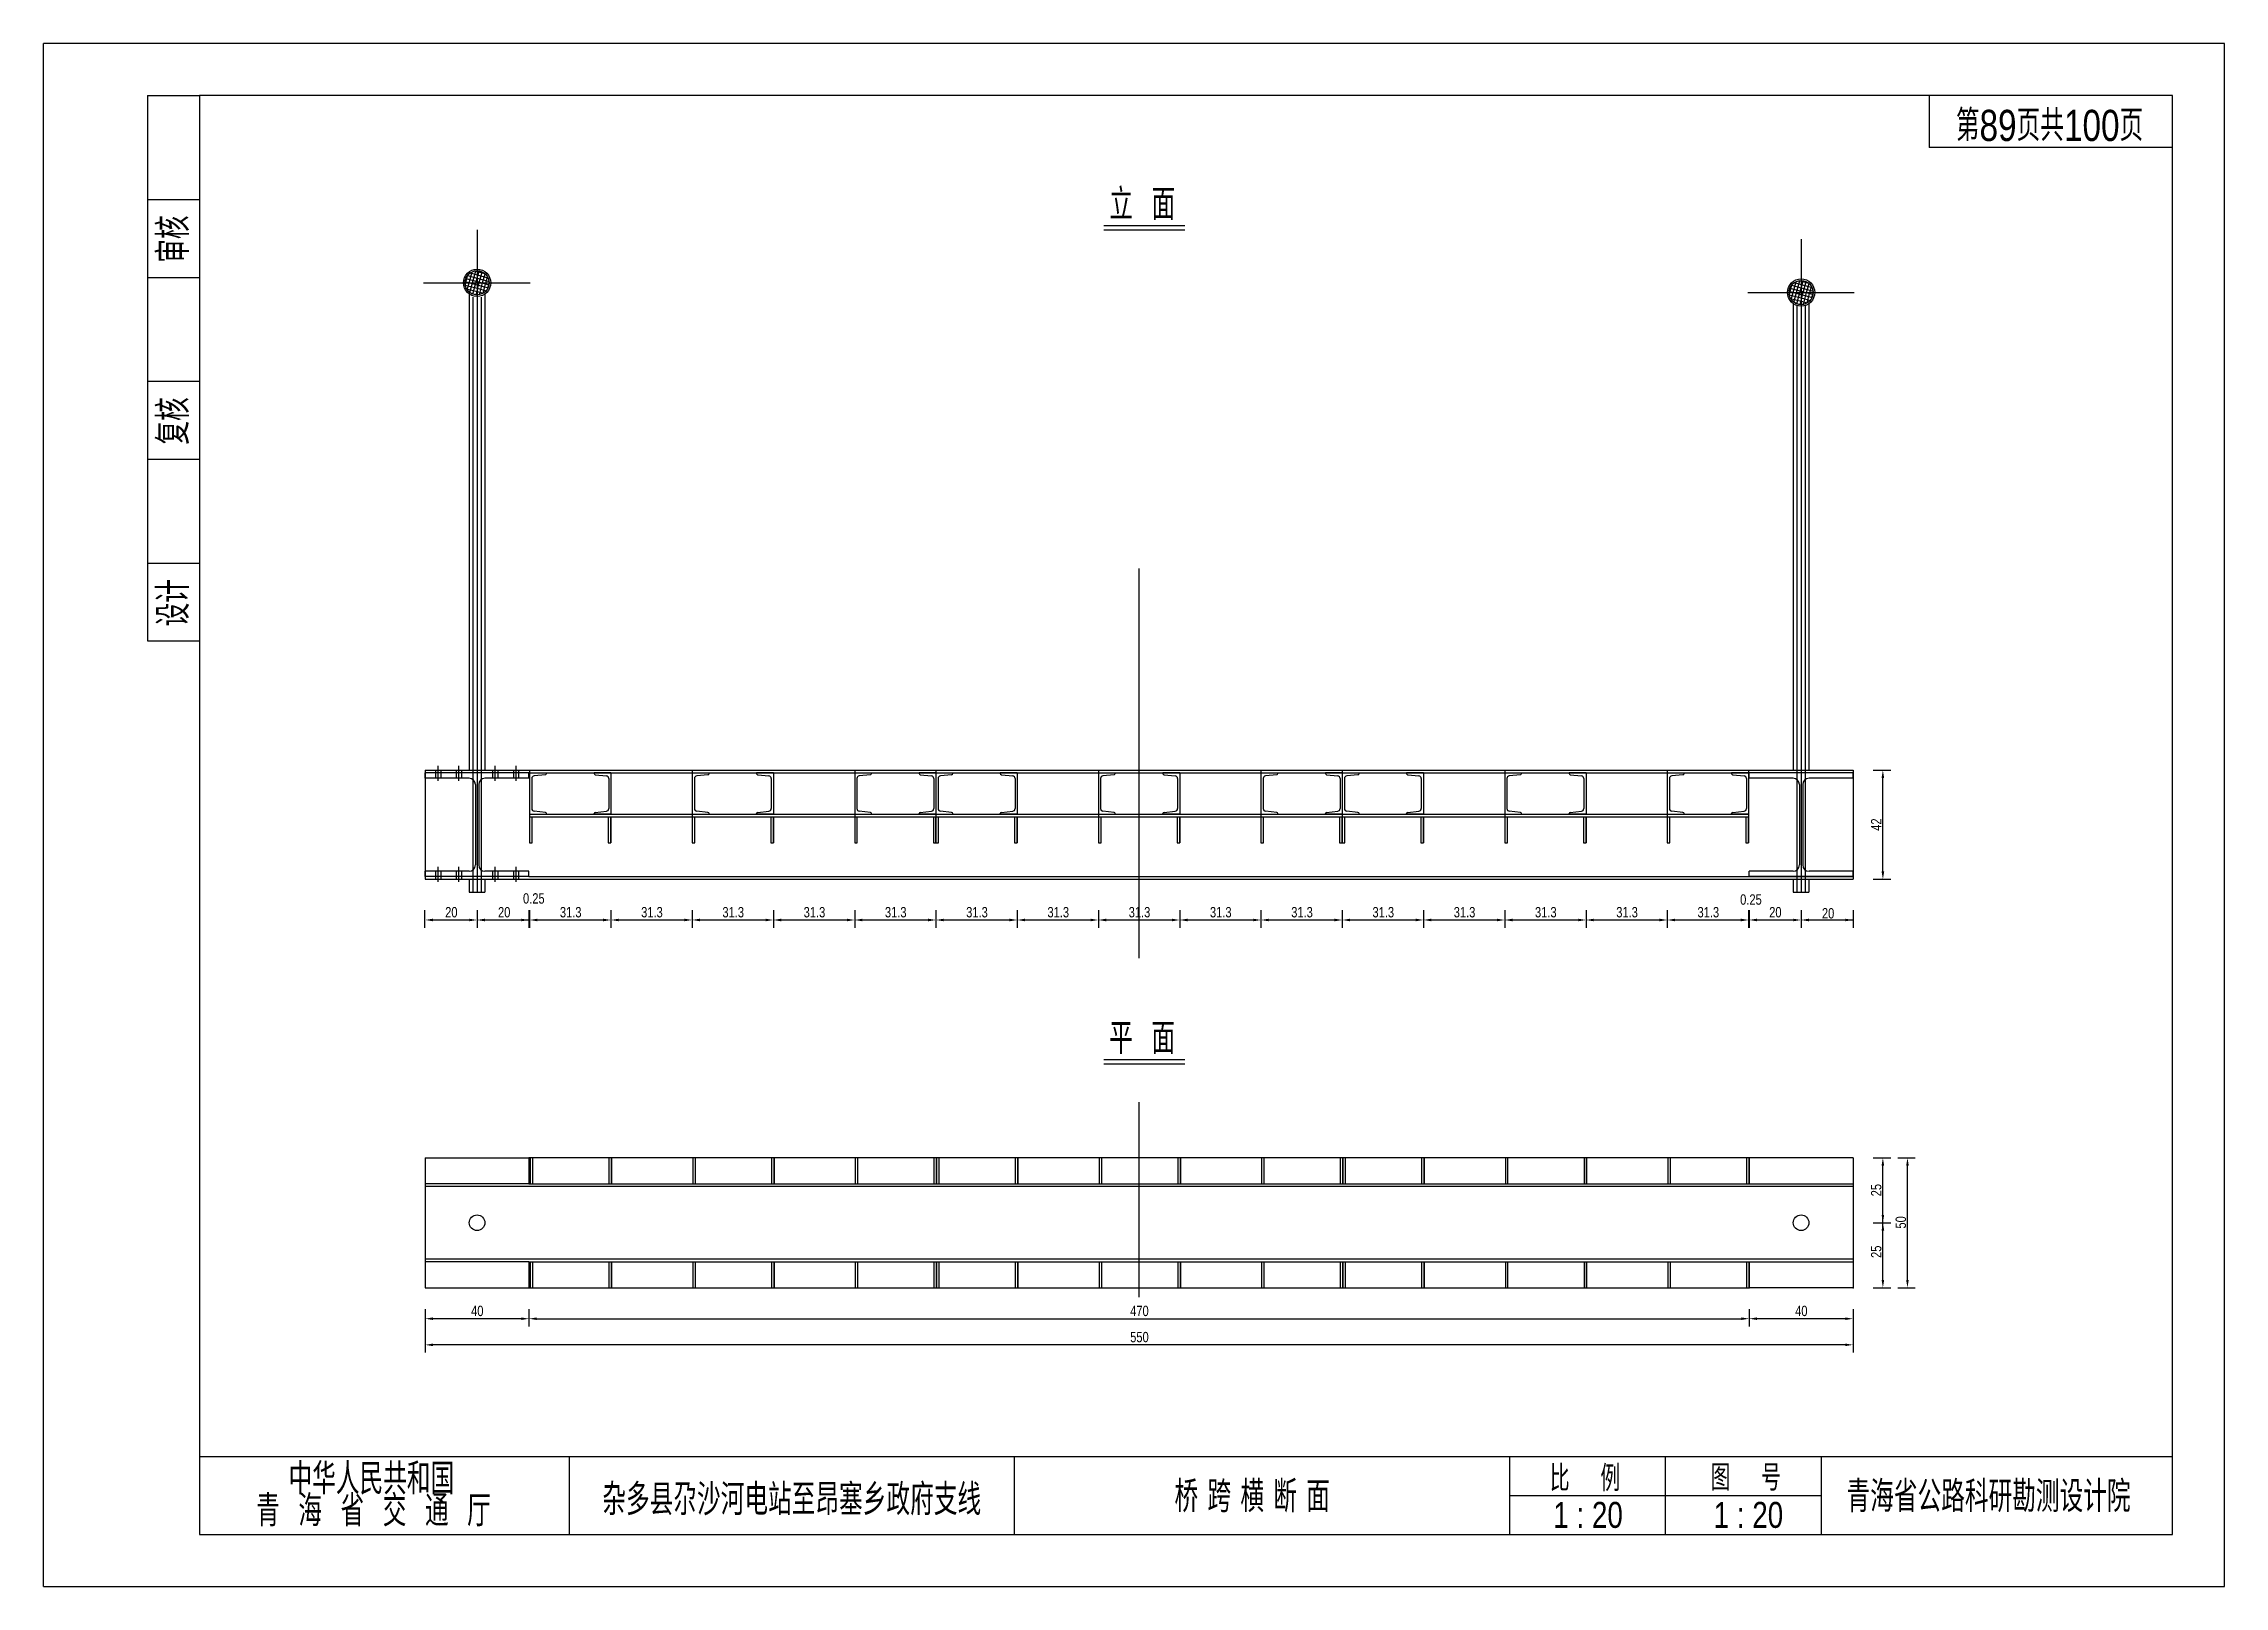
# Model space of a CAD drawing. Extents: x -18 to 822, y -224 to 370.
import ezdxf
from ezdxf.enums import TextEntityAlignment as Align

# ---------------------------------------------------------------- set-up
doc = ezdxf.new("R2010")
doc.units = 0
doc.header["$MEASUREMENT"] = 0
doc.layers.get('0').update_dxf_attribs({"linetype": 'CONTINUOUS'})
doc.layers.get('DEFPOINTS').update_dxf_attribs({"linetype": 'CONTINUOUS'})
doc.styles.add('STYLE1', font='stxt.shx', dxfattribs={"width": 0.8, "bigfont": 'dk.shx'})

msp = doc.modelspace()

# ---------------------------------------------------------------- linework, layer by layer
at = {"color": 2, "linetype": 'Continuous'}
for p, q in [((821.78, 370.03), (-18.22, 370.03)), ((-18.22, -223.97), (-18.22, 370.03)), ((821.78, -223.97), (821.78, 370.03)), ((41.78, 350.03), (41.78, 350.03)), ((801.78, 350.03), (801.78, 350.03)), ((41.78, -203.97), (41.78, -203.97)), ((801.78, -203.97), (801.78, -203.97)), ((-18.22, -223.97), (821.78, -223.97))]:
    msp.add_line(p, q, dxfattribs=at)
at = {"linetype": 'Continuous'}
for p, q in [((21.78, 350.03), (21.78, 140.03)), ((21.78, 350.03), (41.78, 350.03)), ((41.78, 350.03), (41.78, 350.03)), ((21.78, 310.03), (41.78, 310.03)), ((41.78, 310.03), (41.78, 310.03)), ((21.78, 280.03), (41.78, 280.03)), ((41.78, 280.03), (41.78, 280.03)), ((21.78, 240.03), (41.78, 240.03)), ((41.78, 240.03), (41.78, 240.03)), ((21.78, 210.03), (41.78, 210.03)), ((41.78, 210.03), (41.78, 210.03)), ((21.78, 170.03), (41.78, 170.03)), ((41.78, 170.03), (41.78, 170.03)), ((21.78, 140.03), (21.78, 140.03)), ((21.78, 140.03), (41.78, 140.03)), ((41.78, 140.03), (41.78, 140.03)), ((41.78, -173.97), (801.78, -173.97)), ((184.33, -203.97), (184.33, -173.97)), ((184.33, -173.97), (184.33, -173.97)), ((355.7, -203.97), (355.7, -173.97)), ((355.7, -173.97), (355.7, -173.97)), ((546.55, -203.97), (546.55, -173.97)), ((546.55, -173.97), (546.55, -173.97)), ((606.55, -203.97), (606.55, -173.97)), ((606.55, -173.97), (606.55, -173.97)), ((666.55, -203.97), (666.55, -173.97)), ((666.55, -173.97), (666.55, -173.97)), ((801.78, -173.97), (801.78, -173.97)), ((546.55, -188.97), (666.55, -188.97))]:
    msp.add_line(p, q, dxfattribs=at)
at = {"color": 6, "linetype": 'Continuous'}
for p, q in [((801.78, 350.03), (41.78, 350.03)), ((41.78, 350.03), (41.78, -203.97)), ((801.78, -203.97), (801.78, 350.03)), ((41.78, -203.97), (801.78, -203.97))]:
    msp.add_line(p, q, dxfattribs=at)
for p, q in [((708.13, 350.03), (708.13, 330.03)), ((801.78, 330.03), (708.13, 330.03)), ((390.14, 299.97), (421.41, 299.97)), ((145.74, 48.29), (145.74, 43.29)), ((151.74, 48.29), (151.74, 43.29)), ((655.74, 48.29), (655.74, 43.29)), ((661.74, 48.29), (661.74, 43.29)), ((390.14, -21.15), (421.41, -21.15))]:
    msp.add_line(p, q)
at = {"color": 3}
for p, q in [((148.74, 298.37), (148.74, 43.29)), ((658.74, 294.74), (658.74, 43.29)), ((128.17, 277.93), (169.24, 277.93)), ((638.17, 274.2), (679.24, 274.2)), ((403.74, 17.93), (403.74, 167.97)), ((133.74, 86.13), (133.74, 91.99)), ((141.74, 86.13), (141.74, 91.99)), ((155.74, 86.13), (155.74, 91.99)), ((163.74, 86.13), (163.74, 91.99)), ((133.74, 47.23), (133.74, 53.09)), ((141.74, 47.23), (141.74, 53.09)), ((155.74, 47.23), (155.74, 53.09)), ((163.74, 47.23), (163.74, 53.09)), ((403.74, -112.57), (403.74, -37.55))]:
    msp.add_line(p, q, dxfattribs=at)
at = {"color": 2}
for p, q in [((390.14, 298.34), (421.41, 298.34)), ((147.14, 272.47), (147.14, 90.29)), ((150.34, 272.47), (150.34, 90.29)), ((657.14, 269.05), (657.14, 90.29)), ((660.34, 269.05), (660.34, 90.29)), ((168.74, 89.29), (128.74, 89.29)), ((128.74, 87.19), (128.74, 89.29)), ((145.69, 87.19), (128.74, 87.19)), ((132.74, 90.29), (132.74, 87.19)), ((134.74, 90.29), (134.74, 87.19)), ((140.74, 90.29), (140.74, 87.19)), ((142.74, 90.29), (142.74, 87.19)), ((148.09, 84.79), (148.09, 53.79)), ((149.39, 84.79), (149.39, 53.79)), ((168.74, 87.19), (151.79, 87.19)), ((154.74, 90.29), (154.74, 87.19)), ((156.74, 90.29), (156.74, 87.19)), ((162.74, 90.29), (162.74, 87.19)), ((164.74, 90.29), (164.74, 87.19)), ((168.74, 87.19), (168.74, 89.29)), ((168.99, 89.29), (168.74, 89.29)), ((168.99, 90.29), (325.49, 90.29)), ((168.99, 90.29), (325.49, 90.29)), ((168.99, 90.29), (168.99, 73.29)), ((168.99, 89.29), (325.49, 89.29)), ((168.99, 89.29), (168.99, 73.29)), ((168.99, 89.29), (175.49, 89.29)), ((169.83, 87.1), (169.83, 75.48)), ((175.04, 88.53), (170.73, 88.1)), ((175.49, 89.29), (175.49, 89.02)), ((200.29, 89.29), (193.79, 89.29)), ((193.79, 89.29), (193.79, 89.02)), ((194.24, 88.53), (198.55, 88.1)), ((199.45, 87.1), (199.45, 75.48)), ((200.29, 89.29), (200.29, 73.29)), ((231.59, 90.29), (231.59, 73.29)), ((231.59, 89.29), (231.59, 73.29)), ((231.59, 89.29), (238.09, 89.29)), ((232.43, 87.1), (232.43, 75.48)), ((237.64, 88.53), (233.33, 88.1)), ((238.09, 89.29), (238.09, 89.02)), ((262.89, 89.29), (256.39, 89.29)), ((256.39, 89.29), (256.39, 89.02)), ((256.84, 88.53), (261.15, 88.1)), ((262.05, 87.1), (262.05, 75.48)), ((262.89, 89.29), (262.89, 73.29)), ((294.19, 90.29), (294.19, 73.29)), ((294.19, 89.29), (294.19, 73.29)), ((294.19, 89.29), (300.69, 89.29)), ((295.03, 87.1), (295.03, 75.48)), ((300.24, 88.53), (295.93, 88.1)), ((300.69, 89.29), (300.69, 89.02)), ((325.49, 89.29), (318.99, 89.29)), ((318.99, 89.29), (318.99, 89.02)), ((319.44, 88.53), (323.75, 88.1)), ((324.65, 87.1), (324.65, 75.48)), ((325.49, 90.29), (481.99, 90.29)), ((325.49, 90.29), (325.49, 73.29)), ((325.49, 90.29), (325.49, 73.29)), ((325.49, 90.29), (325.49, 72.29)), ((325.49, 89.29), (325.49, 73.29)), ((325.49, 89.29), (331.99, 89.29)), ((325.49, 89.29), (481.99, 89.29)), ((325.49, 89.29), (325.49, 73.29)), ((325.49, 89.29), (325.49, 73.29)), ((326.33, 87.1), (326.33, 75.48)), ((331.54, 88.53), (327.23, 88.1)), ((331.99, 89.29), (331.99, 89.02)), ((350.29, 89.29), (350.29, 89.02)), ((356.79, 89.29), (350.29, 89.29)), ((350.74, 88.53), (355.05, 88.1)), ((355.95, 87.1), (355.95, 75.48)), ((356.79, 89.29), (356.79, 73.29)), ((388.09, 90.29), (388.09, 73.29)), ((388.09, 89.29), (388.09, 73.29)), ((388.09, 89.29), (394.59, 89.29)), ((388.93, 87.1), (388.93, 75.48)), ((394.14, 88.53), (389.83, 88.1)), ((394.59, 89.29), (394.59, 89.02)), ((412.89, 89.29), (412.89, 89.02)), ((419.39, 89.29), (412.89, 89.29)), ((413.34, 88.53), (417.65, 88.1)), ((418.55, 87.1), (418.55, 75.48)), ((419.39, 89.29), (419.39, 73.29)), ((450.69, 90.29), (450.69, 73.29)), ((450.69, 89.29), (450.69, 73.29)), ((450.69, 89.29), (457.19, 89.29)), ((451.53, 87.1), (451.53, 75.48)), ((456.74, 88.53), (452.43, 88.1)), ((457.19, 89.29), (457.19, 89.02)), ((475.49, 89.29), (475.49, 89.02)), ((481.99, 89.29), (475.49, 89.29)), ((475.94, 88.53), (480.25, 88.1)), ((481.15, 87.1), (481.15, 75.48)), ((481.99, 90.29), (481.99, 72.29)), ((481.99, 90.29), (638.49, 90.29)), ((481.99, 90.29), (638.49, 90.29)), ((481.99, 90.29), (481.99, 73.29)), ((481.99, 89.29), (481.99, 73.29)), ((481.99, 89.29), (638.49, 89.29)), ((481.99, 89.29), (481.99, 73.29)), ((481.99, 89.29), (488.49, 89.29)), ((482.83, 87.1), (482.83, 75.48)), ((488.04, 88.53), (483.73, 88.1)), ((488.49, 89.29), (488.49, 89.02)), ((513.29, 89.29), (506.79, 89.29)), ((506.79, 89.29), (506.79, 89.02)), ((507.24, 88.53), (511.55, 88.1)), ((512.45, 87.1), (512.45, 75.48)), ((513.29, 89.29), (513.29, 73.29)), ((544.59, 90.29), (544.59, 73.29)), ((544.59, 89.29), (544.59, 73.29)), ((544.59, 89.29), (551.09, 89.29)), ((545.43, 87.1), (545.43, 75.48)), ((550.64, 88.53), (546.33, 88.1)), ((551.09, 89.29), (551.09, 89.02)), ((575.89, 89.29), (569.39, 89.29)), ((569.39, 89.29), (569.39, 89.02)), ((569.84, 88.53), (574.15, 88.1)), ((575.05, 87.1), (575.05, 75.48)), ((575.89, 89.29), (575.89, 73.29)), ((607.19, 90.29), (607.19, 73.29)), ((607.19, 89.29), (607.19, 73.29)), ((607.19, 89.29), (613.69, 89.29)), ((608.03, 87.1), (608.03, 75.48)), ((613.24, 88.53), (608.93, 88.1)), ((613.69, 89.29), (613.69, 89.02)), ((638.49, 89.29), (631.99, 89.29)), ((631.99, 89.29), (631.99, 89.02)), ((632.44, 88.53), (636.75, 88.1)), ((637.65, 87.1), (637.65, 75.48)), ((638.49, 90.29), (638.49, 72.29)), ((638.49, 89.29), (638.49, 73.29)), ((638.74, 89.29), (638.49, 89.29)), ((678.74, 89.29), (638.74, 89.29)), ((638.74, 87.19), (638.74, 89.29)), ((658.09, 84.79), (658.09, 53.79)), ((659.39, 84.79), (659.39, 53.79)), ((678.74, 87.19), (678.74, 89.29)), ((168.99, 73.29), (325.49, 73.29)), ((168.99, 73.29), (175.49, 73.29)), ((168.99, 73.29), (168.99, 72.29)), ((168.99, 72.29), (325.49, 72.29)), ((168.99, 72.29), (168.99, 62.29)), ((169.99, 62.29), (169.99, 72.29)), ((175.04, 74.05), (170.73, 74.48)), ((175.49, 73.29), (175.49, 73.55)), ((193.79, 73.29), (193.79, 73.55)), ((200.29, 73.29), (193.79, 73.29)), ((194.24, 74.05), (198.55, 74.48)), ((199.29, 72.29), (199.29, 62.29)), ((200.29, 62.29), (200.29, 72.29)), ((200.29, 72.29), (200.29, 62.29)), ((231.59, 73.29), (231.59, 72.29)), ((231.59, 73.29), (238.09, 73.29)), ((231.59, 72.29), (231.59, 62.29)), ((232.59, 62.29), (232.59, 72.29)), ((237.64, 74.05), (233.33, 74.48)), ((238.09, 73.29), (238.09, 73.55)), ((256.39, 73.29), (256.39, 73.55)), ((262.89, 73.29), (256.39, 73.29)), ((256.84, 74.05), (261.15, 74.48)), ((261.89, 72.29), (261.89, 62.29)), ((262.89, 72.29), (262.89, 62.29)), ((262.89, 62.29), (262.89, 72.29)), ((294.19, 73.29), (300.69, 73.29)), ((294.19, 73.29), (294.19, 72.29)), ((294.19, 72.29), (294.19, 62.29)), ((295.19, 62.29), (295.19, 72.29)), ((300.24, 74.05), (295.93, 74.48)), ((300.69, 73.29), (300.69, 73.55)), ((318.99, 73.29), (318.99, 73.55)), ((325.49, 73.29), (318.99, 73.29)), ((319.44, 74.05), (323.75, 74.48)), ((324.49, 72.29), (324.49, 62.29)), ((325.49, 73.29), (331.99, 73.29)), ((325.49, 73.29), (325.49, 72.29)), ((325.49, 73.29), (481.99, 73.29)), ((325.49, 73.29), (325.49, 72.29)), ((325.49, 72.29), (325.49, 62.29)), ((325.49, 72.29), (481.99, 72.29)), ((325.49, 72.29), (325.49, 62.29)), ((325.49, 72.29), (325.49, 62.29)), ((325.49, 62.29), (325.49, 72.29)), ((326.49, 62.29), (326.49, 72.29)), ((331.54, 74.05), (327.23, 74.48)), ((331.99, 73.29), (331.99, 73.55)), ((350.29, 73.29), (350.29, 73.55)), ((356.79, 73.29), (350.29, 73.29)), ((350.74, 74.05), (355.05, 74.48)), ((355.79, 72.29), (355.79, 62.29)), ((356.79, 72.29), (356.79, 62.29)), ((356.79, 62.29), (356.79, 72.29)), ((388.09, 73.29), (388.09, 72.29)), ((388.09, 73.29), (394.59, 73.29)), ((388.09, 72.29), (388.09, 62.29)), ((389.09, 62.29), (389.09, 72.29)), ((394.14, 74.05), (389.83, 74.48)), ((394.59, 73.29), (394.59, 73.55)), ((412.89, 73.29), (412.89, 73.55)), ((419.39, 73.29), (412.89, 73.29)), ((413.34, 74.05), (417.65, 74.48)), ((418.39, 72.29), (418.39, 62.29)), ((419.39, 72.29), (419.39, 62.29)), ((419.39, 62.29), (419.39, 72.29)), ((450.69, 73.29), (457.19, 73.29)), ((450.69, 73.29), (450.69, 72.29)), ((450.69, 72.29), (450.69, 62.29)), ((451.69, 62.29), (451.69, 72.29)), ((456.74, 74.05), (452.43, 74.48)), ((457.19, 73.29), (457.19, 73.55)), ((475.49, 73.29), (475.49, 73.55)), ((481.99, 73.29), (475.49, 73.29)), ((475.94, 74.05), (480.25, 74.48)), ((480.99, 72.29), (480.99, 62.29)), ((481.99, 73.29), (638.49, 73.29)), ((481.99, 73.29), (488.49, 73.29)), ((481.99, 73.29), (481.99, 72.29)), ((481.99, 62.29), (481.99, 72.29)), ((481.99, 72.29), (481.99, 62.29)), ((481.99, 72.29), (638.49, 72.29)), ((481.99, 72.29), (481.99, 62.29)), ((482.99, 62.29), (482.99, 72.29)), ((488.04, 74.05), (483.73, 74.48)), ((488.49, 73.29), (488.49, 73.55)), ((506.79, 73.29), (506.79, 73.55)), ((513.29, 73.29), (506.79, 73.29)), ((507.24, 74.05), (511.55, 74.48)), ((512.29, 72.29), (512.29, 62.29)), ((513.29, 62.29), (513.29, 72.29)), ((513.29, 72.29), (513.29, 62.29)), ((544.59, 73.29), (544.59, 72.29)), ((544.59, 73.29), (551.09, 73.29)), ((544.59, 72.29), (544.59, 62.29)), ((545.59, 62.29), (545.59, 72.29)), ((550.64, 74.05), (546.33, 74.48)), ((551.09, 73.29), (551.09, 73.55)), ((569.39, 73.29), (569.39, 73.55)), ((575.89, 73.29), (569.39, 73.29)), ((569.84, 74.05), (574.15, 74.48)), ((574.89, 72.29), (574.89, 62.29)), ((575.89, 72.29), (575.89, 62.29)), ((575.89, 62.29), (575.89, 72.29)), ((607.19, 73.29), (613.69, 73.29)), ((607.19, 73.29), (607.19, 72.29)), ((607.19, 72.29), (607.19, 62.29)), ((608.19, 62.29), (608.19, 72.29)), ((613.24, 74.05), (608.93, 74.48)), ((613.69, 73.29), (613.69, 73.55)), ((631.99, 73.29), (631.99, 73.55)), ((638.49, 73.29), (631.99, 73.29)), ((632.44, 74.05), (636.75, 74.48)), ((637.49, 72.29), (637.49, 62.29)), ((638.49, 72.29), (638.49, 62.29)), ((638.49, 62.29), (638.49, 72.29)), ((168.99, 62.29), (169.99, 62.29)), ((199.29, 62.29), (200.29, 62.29)), ((231.59, 62.29), (232.59, 62.29)), ((261.89, 62.29), (262.89, 62.29)), ((294.19, 62.29), (295.19, 62.29)), ((324.49, 62.29), (325.49, 62.29)), ((325.49, 62.29), (326.49, 62.29)), ((355.79, 62.29), (356.79, 62.29)), ((388.09, 62.29), (389.09, 62.29)), ((418.39, 62.29), (419.39, 62.29)), ((450.69, 62.29), (451.69, 62.29)), ((480.99, 62.29), (481.99, 62.29)), ((481.99, 62.29), (482.99, 62.29)), ((512.29, 62.29), (513.29, 62.29)), ((544.59, 62.29), (545.59, 62.29)), ((574.89, 62.29), (575.89, 62.29)), ((607.19, 62.29), (608.19, 62.29)), ((637.49, 62.29), (638.49, 62.29)), ((145.69, 51.39), (128.74, 51.39)), ((128.74, 49.29), (128.74, 51.39)), ((132.74, 51.39), (132.74, 48.29)), ((134.74, 51.39), (134.74, 48.29)), ((140.74, 51.39), (140.74, 48.29)), ((142.74, 51.39), (142.74, 48.29)), ((168.74, 51.39), (151.79, 51.39)), ((154.74, 51.39), (154.74, 48.29)), ((156.74, 51.39), (156.74, 48.29)), ((162.74, 51.39), (162.74, 48.29)), ((164.74, 51.39), (164.74, 48.29)), ((168.74, 49.29), (168.74, 51.39)), ((638.74, 49.29), (638.74, 51.39)), ((678.74, 49.29), (678.74, 51.39)), ((168.74, 49.29), (128.74, 49.29)), ((145.74, 43.29), (151.74, 43.29)), ((147.14, 48.29), (147.14, 43.29)), ((150.34, 48.29), (150.34, 43.29)), ((168.74, 49.29), (678.74, 49.29)), ((678.74, 49.29), (638.74, 49.29)), ((655.74, 43.29), (661.74, 43.29)), ((657.14, 48.29), (657.14, 43.29)), ((660.34, 48.29), (660.34, 43.29)), ((390.14, -22.78), (421.41, -22.78)), ((169.24, -68.97), (170.24, -68.97)), ((199.54, -68.97), (200.54, -68.97)), ((231.84, -68.97), (232.84, -68.97)), ((262.14, -68.97), (263.14, -68.97)), ((294.44, -68.97), (295.44, -68.97)), ((324.74, -68.97), (325.74, -68.97)), ((325.74, -68.97), (326.74, -68.97)), ((356.04, -68.97), (357.04, -68.97)), ((388.34, -68.97), (389.34, -68.97)), ((418.64, -68.97), (419.64, -68.97)), ((450.94, -68.97), (451.94, -68.97)), ((481.24, -68.97), (482.24, -68.97)), ((482.24, -68.97), (483.24, -68.97)), ((512.54, -68.97), (513.54, -68.97)), ((544.84, -68.97), (545.84, -68.97)), ((575.14, -68.97), (576.14, -68.97)), ((607.44, -68.97), (608.44, -68.97)), ((637.74, -68.97), (638.74, -68.97)), ((128.74, -98.97), (128.74, -98.97))]:
    msp.add_line(p, q, dxfattribs=at)
at = {"color": 0}
for p, q in [((144.11, 278.39), (145.82, 277.93)), ((144.17, 277.08), (144.4, 277.93)), ((144.4, 277.93), (145.21, 280.96)), ((144.4, 279.61), (148.74, 278.45)), ((144.96, 275.22), (145.69, 277.93)), ((145.03, 280.73), (148.74, 279.74)), ((145.69, 277.93), (146.83, 282.17)), ((145.82, 277.93), (148.74, 277.15)), ((145.98, 274.19), (146.98, 277.93)), ((146.08, 281.75), (148.74, 281.03)), ((146.98, 277.93), (148.22, 282.55)), ((147.11, 273.58), (148.28, 277.93)), ((148, 282.53), (148.74, 282.33)), ((148.28, 277.93), (148.74, 279.66)), ((148.74, 279.66), (149.51, 282.52)), ((148.74, 282.33), (151.67, 281.54)), ((148.74, 281.03), (152.95, 279.91)), ((148.74, 279.74), (153.35, 278.5)), ((148.74, 278.45), (150.65, 277.93)), ((148.74, 274.83), (149.57, 277.93)), ((149.57, 277.93), (150.7, 282.15)), ((149.64, 273.37), (150.87, 277.93)), ((150.65, 277.93), (153.33, 277.22)), ((150.87, 277.93), (151.8, 281.43)), ((151.08, 273.92), (152.16, 277.93)), ((152.16, 277.93), (152.78, 280.24)), ((152.9, 275.85), (153.38, 277.66)), ((654.4, 274.2), (655.21, 277.22)), ((655.69, 274.2), (656.83, 278.44)), ((656.08, 278.02), (658.74, 277.3)), ((656.98, 274.2), (658.22, 278.82)), ((658, 278.79), (658.74, 278.6)), ((658.74, 275.93), (659.51, 278.79)), ((658.74, 278.6), (661.67, 277.81)), ((658.74, 277.3), (662.95, 276.17)), ((659.57, 274.2), (660.7, 278.42)), ((660.87, 274.2), (661.8, 277.7)), ((144.17, 277.08), (148.74, 275.86)), ((144.69, 275.65), (148.74, 274.56)), ((146.46, 273.88), (148.69, 273.28)), ((148.33, 273.3), (148.74, 274.83)), ((148.74, 277.15), (152.98, 276.02)), ((148.74, 275.86), (152.27, 274.91)), ((148.74, 274.56), (151.1, 273.93)), ((654.11, 274.66), (655.82, 274.2)), ((654.17, 273.35), (654.4, 274.2)), ((654.17, 273.35), (658.74, 272.13)), ((654.4, 275.88), (658.74, 274.72)), ((654.69, 271.92), (658.74, 270.83)), ((654.96, 271.49), (655.69, 274.2)), ((655.03, 277), (658.74, 276.01)), ((655.82, 274.2), (658.74, 273.42)), ((655.98, 270.46), (656.98, 274.2)), ((656.46, 270.15), (658.69, 269.55)), ((657.11, 269.85), (658.28, 274.2)), ((658.28, 274.2), (658.74, 275.93)), ((658.33, 269.57), (658.74, 271.1)), ((658.74, 276.01), (663.35, 274.77)), ((658.74, 274.72), (660.65, 274.2)), ((658.74, 271.1), (659.57, 274.2)), ((658.74, 273.42), (662.98, 272.29)), ((658.74, 272.13), (662.27, 271.18)), ((658.74, 270.83), (661.1, 270.2)), ((659.64, 269.64), (660.87, 274.2)), ((660.65, 274.2), (663.33, 273.48)), ((661.08, 270.19), (662.16, 274.2)), ((662.16, 274.2), (662.78, 276.51)), ((662.9, 272.12), (663.38, 273.93))]:
    msp.add_line(p, q, dxfattribs=at)
at = {"color": 7}
for p, q in [((145.74, 273.63), (145.74, 90.29)), ((151.74, 273.63), (151.74, 90.29)), ((655.74, 269.89), (655.74, 90.29)), ((661.74, 269.89), (661.74, 90.29))]:
    msp.add_line(p, q, dxfattribs=at)
at = {"color": 7, "linetype": 'Continuous'}
for p, q in [((128.74, 90.29), (678.74, 90.29)), ((128.74, 90.29), (128.74, 48.29)), ((128.74, 89.29), (128.74, 48.29)), ((325.49, 90.29), (481.99, 90.29)), ((655.69, 87.19), (638.74, 87.19)), ((678.74, 87.19), (661.79, 87.19)), ((678.74, 90.29), (678.74, 48.29)), ((655.69, 51.39), (638.74, 51.39)), ((678.74, 51.39), (661.79, 51.39)), ((128.74, 48.29), (678.74, 48.29)), ((128.74, -58.97), (168.74, -58.97)), ((128.74, -58.97), (128.74, -108.97)), ((168.74, -58.97), (168.74, -68.97)), ((638.74, -58.97), (168.74, -58.97)), ((169.24, -58.97), (169.24, -68.97)), ((170.24, -68.97), (170.24, -58.97)), ((199.54, -58.97), (199.54, -68.97)), ((200.54, -68.97), (200.54, -58.97)), ((200.54, -58.97), (200.54, -68.97)), ((231.84, -58.97), (231.84, -68.97)), ((232.84, -68.97), (232.84, -58.97)), ((262.14, -58.97), (262.14, -68.97)), ((263.14, -58.97), (263.14, -68.97)), ((263.14, -68.97), (263.14, -58.97)), ((294.44, -58.97), (294.44, -68.97)), ((295.44, -68.97), (295.44, -58.97)), ((324.74, -58.97), (324.74, -68.97)), ((325.74, -58.97), (325.74, -68.97)), ((325.74, -58.97), (325.74, -68.97)), ((325.74, -58.97), (325.74, -68.97)), ((325.74, -68.97), (325.74, -58.97)), ((326.74, -68.97), (326.74, -58.97)), ((356.04, -58.97), (356.04, -68.97)), ((357.04, -58.97), (357.04, -68.97)), ((357.04, -68.97), (357.04, -58.97)), ((388.34, -58.97), (388.34, -68.97)), ((389.34, -68.97), (389.34, -58.97)), ((418.64, -58.97), (418.64, -68.97)), ((419.64, -68.97), (419.64, -58.97)), ((419.64, -58.97), (419.64, -68.97)), ((450.94, -58.97), (450.94, -68.97)), ((451.94, -68.97), (451.94, -58.97)), ((481.24, -58.97), (481.24, -68.97)), ((482.24, -68.97), (482.24, -58.97)), ((482.24, -58.97), (482.24, -68.97)), ((482.24, -58.97), (482.24, -68.97)), ((483.24, -68.97), (483.24, -58.97)), ((512.54, -58.97), (512.54, -68.97)), ((513.54, -68.97), (513.54, -58.97)), ((513.54, -58.97), (513.54, -68.97)), ((544.84, -58.97), (544.84, -68.97)), ((545.84, -68.97), (545.84, -58.97)), ((575.14, -58.97), (575.14, -68.97)), ((576.14, -58.97), (576.14, -68.97)), ((576.14, -68.97), (576.14, -58.97)), ((607.44, -58.97), (607.44, -68.97)), ((608.44, -68.97), (608.44, -58.97)), ((637.74, -58.97), (637.74, -68.97)), ((678.74, -58.97), (638.74, -58.97)), ((638.74, -58.97), (638.74, -68.97)), ((638.74, -58.97), (638.74, -68.97)), ((638.74, -68.97), (638.74, -58.97)), ((678.74, -58.97), (678.74, -108.97)), ((168.74, -68.97), (638.74, -68.97)), ((168.74, -98.97), (638.74, -98.97)), ((168.74, -98.97), (168.74, -108.97)), ((169.24, -98.97), (169.24, -108.97)), ((170.24, -108.97), (170.24, -98.97)), ((199.54, -98.97), (199.54, -108.97)), ((200.54, -108.97), (200.54, -98.97)), ((200.54, -98.97), (200.54, -108.97)), ((231.84, -98.97), (231.84, -108.97)), ((232.84, -108.97), (232.84, -98.97)), ((262.14, -98.97), (262.14, -108.97)), ((263.14, -98.97), (263.14, -108.97)), ((263.14, -108.97), (263.14, -98.97)), ((294.44, -98.97), (294.44, -108.97)), ((295.44, -108.97), (295.44, -98.97)), ((324.74, -98.97), (324.74, -108.97)), ((325.74, -98.97), (325.74, -108.97)), ((325.74, -98.97), (325.74, -108.97)), ((325.74, -98.97), (325.74, -108.97)), ((325.74, -108.97), (325.74, -98.97)), ((326.74, -108.97), (326.74, -98.97)), ((356.04, -98.97), (356.04, -108.97)), ((357.04, -98.97), (357.04, -108.97)), ((357.04, -108.97), (357.04, -98.97)), ((388.34, -98.97), (388.34, -108.97)), ((389.34, -108.97), (389.34, -98.97)), ((418.64, -98.97), (418.64, -108.97)), ((419.64, -108.97), (419.64, -98.97)), ((419.64, -98.97), (419.64, -108.97)), ((450.94, -98.97), (450.94, -108.97)), ((451.94, -108.97), (451.94, -98.97)), ((481.24, -98.97), (481.24, -108.97)), ((482.24, -108.97), (482.24, -98.97)), ((482.24, -98.97), (482.24, -108.97)), ((482.24, -98.97), (482.24, -108.97)), ((483.24, -108.97), (483.24, -98.97)), ((512.54, -98.97), (512.54, -108.97)), ((513.54, -108.97), (513.54, -98.97)), ((513.54, -98.97), (513.54, -108.97)), ((544.84, -98.97), (544.84, -108.97)), ((545.84, -108.97), (545.84, -98.97)), ((575.14, -98.97), (575.14, -108.97)), ((576.14, -98.97), (576.14, -108.97)), ((576.14, -108.97), (576.14, -98.97)), ((607.44, -98.97), (607.44, -108.97)), ((608.44, -108.97), (608.44, -98.97)), ((637.74, -98.97), (637.74, -108.97)), ((638.74, -98.97), (638.74, -108.97)), ((638.74, -98.97), (678.74, -98.97)), ((638.74, -98.97), (638.74, -108.97)), ((638.74, -108.97), (638.74, -98.97)), ((128.74, -108.97), (168.74, -108.97)), ((168.74, -108.97), (638.74, -108.97)), ((169.24, -108.97), (170.24, -108.97)), ((199.54, -108.97), (200.54, -108.97)), ((231.84, -108.97), (232.84, -108.97)), ((262.14, -108.97), (263.14, -108.97)), ((294.44, -108.97), (295.44, -108.97)), ((324.74, -108.97), (325.74, -108.97)), ((325.74, -108.97), (326.74, -108.97)), ((356.04, -108.97), (357.04, -108.97)), ((388.34, -108.97), (389.34, -108.97)), ((418.64, -108.97), (419.64, -108.97)), ((450.94, -108.97), (451.94, -108.97)), ((481.24, -108.97), (482.24, -108.97)), ((482.24, -108.97), (483.24, -108.97)), ((512.54, -108.97), (513.54, -108.97)), ((544.84, -108.97), (545.84, -108.97)), ((575.14, -108.97), (576.14, -108.97)), ((607.44, -108.97), (608.44, -108.97)), ((637.74, -108.97), (638.74, -108.97)), ((678.74, -108.97), (638.74, -108.97))]:
    msp.add_line(p, q, dxfattribs=at)
at = {"color": 1}
for p, q in [((147.14, 90.29), (147.14, 48.29)), ((150.34, 90.29), (150.34, 48.29)), ((657.14, 90.29), (657.14, 48.29)), ((660.34, 90.29), (660.34, 48.29)), ((168.74, -68.97), (128.74, -68.97)), ((678.74, -69.97), (128.74, -69.97)), ((638.74, -68.97), (678.74, -68.97)), ((678.74, -97.97), (128.74, -97.97)), ((168.74, -98.97), (128.74, -98.97))]:
    msp.add_line(p, q, dxfattribs=at)
at = {"color": 2, "linetype": 'ByBlock'}
for p, q in [((686.5, 90.29), (693.24, 90.29)), ((686.5, 90.29), (693.24, 90.29)), ((690.24, 51.29), (690.24, 87.29)), ((686.5, 48.29), (693.24, 48.29)), ((686.5, 48.29), (693.24, 48.29)), ((128.49, 36.34), (128.49, 29.6)), ((148.74, 36.34), (148.74, 29.6)), ((148.74, 36.34), (148.74, 29.6)), ((168.74, 36.34), (168.74, 29.6)), ((168.74, 36.34), (168.74, 29.6)), ((168.74, 36.34), (168.74, 29.6)), ((168.99, 36.34), (168.99, 29.6)), ((168.99, 36.34), (168.99, 29.6)), ((168.99, 36.34), (168.99, 29.6)), ((200.29, 36.34), (200.29, 29.6)), ((200.29, 36.34), (200.29, 29.6)), ((231.59, 36.34), (231.59, 29.6)), ((231.59, 36.34), (231.59, 29.6)), ((262.89, 36.34), (262.89, 29.6)), ((262.89, 36.34), (262.89, 29.6)), ((294.19, 36.34), (294.19, 29.6)), ((294.19, 36.34), (294.19, 29.6)), ((325.49, 36.34), (325.49, 29.6)), ((325.49, 36.34), (325.49, 29.6)), ((356.79, 36.34), (356.79, 29.6)), ((356.79, 36.34), (356.79, 29.6)), ((388.09, 36.34), (388.09, 29.6)), ((388.09, 36.34), (388.09, 29.6)), ((419.39, 36.34), (419.39, 29.6)), ((419.39, 36.34), (419.39, 29.6)), ((450.69, 36.34), (450.69, 29.6)), ((450.69, 36.34), (450.69, 29.6)), ((481.99, 36.34), (481.99, 29.6)), ((481.99, 36.34), (481.99, 29.6)), ((513.29, 36.34), (513.29, 29.6)), ((513.29, 36.34), (513.29, 29.6)), ((544.59, 36.34), (544.59, 29.6)), ((544.59, 36.34), (544.59, 29.6)), ((575.89, 36.34), (575.89, 29.6)), ((575.89, 36.34), (575.89, 29.6)), ((607.19, 36.34), (607.19, 29.6)), ((607.19, 36.34), (607.19, 29.6)), ((638.49, 36.34), (638.49, 29.6)), ((638.74, 36.34), (638.74, 29.6)), ((658.74, 36.34), (658.74, 29.6)), ((658.74, 36.34), (658.74, 29.6)), ((678.74, 36.34), (678.74, 29.6)), ((678.74, 36.34), (678.74, 29.6)), ((131.74, 32.6), (145.74, 32.6)), ((151.74, 32.6), (168.74, 32.6)), ((171.99, 32.6), (197.29, 32.6)), ((203.29, 32.6), (228.59, 32.6)), ((234.59, 32.6), (259.89, 32.6)), ((265.89, 32.6), (291.19, 32.6)), ((297.19, 32.6), (322.49, 32.6)), ((328.49, 32.6), (353.79, 32.6)), ((359.79, 32.6), (385.09, 32.6)), ((391.09, 32.6), (416.39, 32.6)), ((422.39, 32.6), (447.69, 32.6)), ((453.69, 32.6), (478.99, 32.6)), ((484.99, 32.6), (510.29, 32.6)), ((516.29, 32.6), (541.59, 32.6)), ((547.59, 32.6), (572.89, 32.6)), ((578.89, 32.6), (604.19, 32.6)), ((610.19, 32.6), (635.49, 32.6)), ((641.74, 32.6), (655.74, 32.6)), ((661.74, 32.6), (678.74, 32.6)), ((686.5, -58.97), (693.24, -58.97)), ((686.5, -58.97), (693.24, -58.97)), ((690.24, -105.97), (690.24, -61.97)), ((695.97, -58.97), (702.71, -58.97)), ((695.97, -58.97), (702.71, -58.97)), ((699.71, -105.97), (699.71, -61.97)), ((686.5, -83.97), (693.24, -83.97)), ((686.5, -83.97), (693.24, -83.97)), ((686.5, -108.97), (693.24, -108.97)), ((686.5, -108.97), (693.24, -108.97)), ((695.97, -108.97), (702.71, -108.97)), ((695.97, -108.97), (702.71, -108.97)), ((128.74, -117.22), (128.74, -123.92)), ((168.74, -117.22), (168.74, -123.92)), ((638.74, -117.22), (638.74, -123.92)), ((678.74, -117.22), (678.74, -123.92)), ((128.74, -119.1), (128.74, -133.98)), ((165.74, -120.92), (131.74, -120.92)), ((171.74, -120.92), (635.74, -120.92)), ((675.74, -120.92), (641.74, -120.92)), ((678.74, -119.1), (678.74, -133.98)), ((675.74, -130.98), (131.74, -130.98))]:
    msp.add_line(p, q, dxfattribs=at)
at = {"color": 2}
for centre, radius in [((148.74, 277.93), 5.25), ((148.74, 277.93), 4.65), ((658.74, 274.2), 5.25), ((658.74, 274.2), 4.65)]:
    msp.add_circle(centre, radius, dxfattribs=at)
at = {"color": 7, "linetype": 'Continuous'}
for centre in [(148.74, -83.97), (658.74, -83.97)]:
    msp.add_circle(centre, 3, dxfattribs=at)
at = {"color": 2}
for centre, radius, start, end in [((145.69, 84.79), 2.4, 0, 90), ((151.79, 84.79), 2.4, 90, 180), ((170.83, 87.1), 1, 95.71059, 180), ((174.99, 89.02), 0.5, 275.71059, 0), ((194.29, 89.02), 0.5, 180, 264.28941), ((198.45, 87.1), 1, 0, 84.28941), ((233.43, 87.1), 1, 95.71059, 180), ((237.59, 89.02), 0.5, 275.71059, 0), ((256.89, 89.02), 0.5, 180, 264.28941), ((261.05, 87.1), 1, 0, 84.28941), ((296.03, 87.1), 1, 95.71059, 180), ((300.19, 89.02), 0.5, 275.71059, 0), ((319.49, 89.02), 0.5, 180, 264.28941), ((323.65, 87.1), 1, 0, 84.28941), ((327.33, 87.1), 1, 95.71059, 180), ((331.49, 89.02), 0.5, 275.71059, 0), ((350.79, 89.02), 0.5, 180, 264.28941), ((354.95, 87.1), 1, 0, 84.28941), ((389.93, 87.1), 1, 95.71059, 180), ((394.09, 89.02), 0.5, 275.71059, 0), ((413.39, 89.02), 0.5, 180, 264.28941), ((417.55, 87.1), 1, 0, 84.28941), ((452.53, 87.1), 1, 95.71059, 180), ((456.69, 89.02), 0.5, 275.71059, 0), ((475.99, 89.02), 0.5, 180, 264.28941), ((480.15, 87.1), 1, 0, 84.28941), ((483.83, 87.1), 1, 95.71059, 180), ((487.99, 89.02), 0.5, 275.71059, 0), ((507.29, 89.02), 0.5, 180, 264.28941), ((511.45, 87.1), 1, 0, 84.28941), ((546.43, 87.1), 1, 95.71059, 180), ((550.59, 89.02), 0.5, 275.71059, 0), ((569.89, 89.02), 0.5, 180, 264.28941), ((574.05, 87.1), 1, 0, 84.28941), ((609.03, 87.1), 1, 95.71059, 180), ((613.19, 89.02), 0.5, 275.71059, 0), ((632.49, 89.02), 0.5, 180, 264.28941), ((636.65, 87.1), 1, 0, 84.28941), ((655.69, 84.79), 2.4, 0, 90), ((661.79, 84.79), 2.4, 90, 180), ((170.83, 75.48), 1, 180, 264.28941), ((174.99, 73.55), 0.5, 0, 84.28941), ((194.29, 73.55), 0.5, 95.71059, 180), ((198.45, 75.48), 1, 275.71059, 0), ((233.43, 75.48), 1, 180, 264.28941), ((237.59, 73.55), 0.5, 0, 84.28941), ((256.89, 73.55), 0.5, 95.71059, 180), ((261.05, 75.48), 1, 275.71059, 0), ((296.03, 75.48), 1, 180, 264.28941), ((300.19, 73.55), 0.5, 0, 84.28941), ((319.49, 73.55), 0.5, 95.71059, 180), ((323.65, 75.48), 1, 275.71059, 0), ((327.33, 75.48), 1, 180, 264.28941), ((331.49, 73.55), 0.5, 0, 84.28941), ((350.79, 73.55), 0.5, 95.71059, 180), ((354.95, 75.48), 1, 275.71059, 0), ((389.93, 75.48), 1, 180, 264.28941), ((394.09, 73.55), 0.5, 0, 84.28941), ((413.39, 73.55), 0.5, 95.71059, 180), ((417.55, 75.48), 1, 275.71059, 0), ((452.53, 75.48), 1, 180, 264.28941), ((456.69, 73.55), 0.5, 0, 84.28941), ((475.99, 73.55), 0.5, 95.71059, 180), ((480.15, 75.48), 1, 275.71059, 0), ((483.83, 75.48), 1, 180, 264.28941), ((487.99, 73.55), 0.5, 0, 84.28941), ((507.29, 73.55), 0.5, 95.71059, 180), ((511.45, 75.48), 1, 275.71059, 0), ((546.43, 75.48), 1, 180, 264.28941), ((550.59, 73.55), 0.5, 0, 84.28941), ((569.89, 73.55), 0.5, 95.71059, 180), ((574.05, 75.48), 1, 275.71059, 0), ((609.03, 75.48), 1, 180, 264.28941), ((613.19, 73.55), 0.5, 0, 84.28941), ((632.49, 73.55), 0.5, 95.71059, 180), ((636.65, 75.48), 1, 275.71059, 0), ((145.69, 53.79), 2.4, 270, 0), ((151.79, 53.79), 2.4, 180, 270), ((655.69, 53.79), 2.4, 270, 0), ((661.79, 53.79), 2.4, 180, 270)]:
    msp.add_arc(centre, radius, start, end, dxfattribs=at)
at = {"color": 7, "linetype": 'Continuous'}
for p in [(168.74, -108.97), (638.74, -108.97), (638.74, -108.97), (638.74, -108.97), (678.74, -108.97), (678.74, -108.97)]:
    msp.add_point(p, dxfattribs=at)
at = {"color": 2, "linetype": 'ByBlock'}
for points in [[(689.74, 87.29), (690.74, 87.29), (690.24, 90.29)], [(689.74, 51.29), (690.74, 51.29), (690.24, 48.29)], [(131.74, 33.1), (131.74, 32.1), (128.74, 32.6)], [(145.74, 33.1), (145.74, 32.1), (148.74, 32.6)], [(151.74, 33.1), (151.74, 32.1), (148.74, 32.6)], [(165.74, 33.1), (165.74, 32.1), (168.74, 32.6)], [(171.99, 33.1), (171.99, 32.1), (168.99, 32.6)], [(197.29, 33.1), (197.29, 32.1), (200.29, 32.6)], [(203.29, 33.1), (203.29, 32.1), (200.29, 32.6)], [(228.59, 33.1), (228.59, 32.1), (231.59, 32.6)], [(234.59, 33.1), (234.59, 32.1), (231.59, 32.6)], [(259.89, 33.1), (259.89, 32.1), (262.89, 32.6)], [(265.89, 33.1), (265.89, 32.1), (262.89, 32.6)], [(291.19, 33.1), (291.19, 32.1), (294.19, 32.6)], [(297.19, 33.1), (297.19, 32.1), (294.19, 32.6)], [(322.49, 33.1), (322.49, 32.1), (325.49, 32.6)], [(328.49, 33.1), (328.49, 32.1), (325.49, 32.6)], [(353.79, 33.1), (353.79, 32.1), (356.79, 32.6)], [(359.79, 33.1), (359.79, 32.1), (356.79, 32.6)], [(385.09, 33.1), (385.09, 32.1), (388.09, 32.6)], [(391.09, 33.1), (391.09, 32.1), (388.09, 32.6)], [(416.39, 33.1), (416.39, 32.1), (419.39, 32.6)], [(422.39, 33.1), (422.39, 32.1), (419.39, 32.6)], [(447.69, 33.1), (447.69, 32.1), (450.69, 32.6)], [(453.69, 33.1), (453.69, 32.1), (450.69, 32.6)], [(478.99, 33.1), (478.99, 32.1), (481.99, 32.6)], [(484.99, 33.1), (484.99, 32.1), (481.99, 32.6)], [(510.29, 33.1), (510.29, 32.1), (513.29, 32.6)], [(516.29, 33.1), (516.29, 32.1), (513.29, 32.6)], [(541.59, 33.1), (541.59, 32.1), (544.59, 32.6)], [(547.59, 33.1), (547.59, 32.1), (544.59, 32.6)], [(572.89, 33.1), (572.89, 32.1), (575.89, 32.6)], [(578.89, 33.1), (578.89, 32.1), (575.89, 32.6)], [(604.19, 33.1), (604.19, 32.1), (607.19, 32.6)], [(610.19, 33.1), (610.19, 32.1), (607.19, 32.6)], [(635.49, 33.1), (635.49, 32.1), (638.49, 32.6)], [(641.74, 33.1), (641.74, 32.1), (638.74, 32.6)], [(655.74, 33.1), (655.74, 32.1), (658.74, 32.6)], [(661.74, 33.1), (661.74, 32.1), (658.74, 32.6)], [(675.74, 33.1), (675.74, 32.1), (678.74, 32.6)], [(689.74, -61.97), (690.74, -61.97), (690.24, -58.97)], [(699.21, -61.97), (700.21, -61.97), (699.71, -58.97)], [(689.74, -80.97), (690.74, -80.97), (690.24, -83.97)], [(689.74, -86.97), (690.74, -86.97), (690.24, -83.97)], [(689.74, -105.97), (690.74, -105.97), (690.24, -108.97)], [(699.21, -105.97), (700.21, -105.97), (699.71, -108.97)], [(131.74, -120.42), (131.74, -121.42), (128.74, -120.92)], [(165.74, -120.42), (165.74, -121.42), (168.74, -120.92)], [(171.74, -120.42), (171.74, -121.42), (168.74, -120.92)], [(635.74, -120.42), (635.74, -121.42), (638.74, -120.92)], [(641.74, -120.42), (641.74, -121.42), (638.74, -120.92)], [(675.74, -120.42), (675.74, -121.42), (678.74, -120.92)], [(131.74, -130.48), (131.74, -131.48), (128.74, -130.98)], [(675.74, -130.48), (675.74, -131.48), (678.74, -130.98)]]:
    msp.add_solid(points, dxfattribs=at)
at = {"layer": 'DEFPOINTS', "color": 0, "linetype": 'ByBlock'}
for p in [(690.24, 90.29), (638.74, 49.29), (658.74, 49.29), (690.24, 48.29), (690.24, 48.29), (170.57, 41.49), (200.29, 40.34), (200.29, 40.34), (231.59, 40.34), (231.59, 40.34), (262.89, 40.34), (262.89, 40.34), (294.19, 40.34), (294.19, 40.34), (325.49, 40.34), (325.49, 40.34), (356.79, 40.34), (356.79, 40.34), (388.09, 40.34), (388.09, 40.34), (419.39, 40.34), (419.39, 40.34), (450.69, 40.34), (450.69, 40.34), (481.99, 40.34), (481.99, 40.34), (513.29, 40.34), (513.29, 40.34), (544.59, 40.34), (544.59, 40.34), (575.89, 40.34), (575.89, 40.34), (607.19, 40.34), (607.19, 40.34), (638.49, 40.34), (128.49, 32.6), (148.74, 32.6), (148.74, 32.6), (168.99, 32.6), (200.29, 32.6), (231.59, 32.6), (262.89, 32.6), (294.19, 32.6), (325.49, 32.6), (356.79, 32.6), (388.09, 32.6), (419.39, 32.6), (450.69, 32.6), (481.99, 32.6), (513.29, 32.6), (544.59, 32.6), (575.89, 32.6), (607.19, 32.6), (638.49, 32.6), (658.74, 32.6), (658.74, 32.6), (678.74, 32.6), (690.24, -58.97), (699.71, -58.97), (690.24, -83.97), (690.24, -83.97), (690.24, -83.97), (690.24, -108.97), (690.24, -108.97), (699.71, -108.97), (699.71, -108.97), (128.74, -115.1), (678.74, -115.1), (128.74, -120.92), (638.74, -120.92), (638.74, -120.92), (128.74, -130.98)]:
    msp.add_point(p, dxfattribs=at)

# ---------------------------------------------------------------- texts
at = {"color": 2, "linetype": 'ByBlock', "style": 'STYLE1', "width": 0.8}
for s, height, p in [('第89页共100页', 12, (718.35, 332.54)), ('中华人民共和国', 12, (76.11, -188.56)), ('比    例', 10, (561.96, -187.37)), ('图    号', 10, (623.89, -187.12)), ('青海省公路科研勘测设计院', 12, (676.22, -195.38)), (' 青  海  省  交  通  厅', 12, (60.08, -200.87)), ('1 : 20', 10, (563.31, -201.45)), ('1 : 20', 10, (625.07, -201.45))]:
    msp.add_text(s, height=height, dxfattribs=at).set_placement(p)
at = {"color": 2, "style": 'STYLE1', "width": 0.8}
for s, height, p in [('立  面', 12, (392.27, 302.11)), ('0.25', 4, (166.44, 38.91)), ('0.25', 4, (635.26, 38.48)), ('20', 4, (136.45, 33.6)), ('20', 4, (156.81, 33.6)), ('31.3', 4, (180.64, 33.6)), ('31.3', 4, (211.94, 33.6)), ('31.3', 4, (243.24, 33.6)), ('31.3', 4, (274.54, 33.6)), ('31.3', 4, (305.84, 33.6)), ('31.3', 4, (337.14, 33.6)), ('31.3', 4, (368.44, 33.6)), ('31.3', 4, (399.74, 33.6)), ('31.3', 4, (431.04, 33.6)), ('31.3', 4, (462.34, 33.6)), ('31.3', 4, (493.64, 33.6)), ('31.3', 4, (524.94, 33.6)), ('31.3', 4, (556.24, 33.6)), ('31.3', 4, (587.54, 33.6)), ('31.3', 4, (618.84, 33.6)), ('20', 4, (646.45, 33.6)), ('20', 4, (666.76, 33.18)), ('平  面', 12, (392.24, -19.01)), ('40', 4, (146.45, -119.92)), ('470', 4, (400.31, -119.92)), ('40', 4, (656.45, -119.92)), ('550', 4, (400.31, -129.98))]:
    msp.add_text(s, height=height, dxfattribs=at).set_placement(p)
at = {"color": 2, "linetype": 'ByBlock', "style": 'STYLE1', "width": 0.8}
for s, p in [('审核', (37.78, 285.65)), ('复核', (37.78, 215.65)), ('设计', (37.78, 145.65))]:
    msp.add_text(s, height=12, rotation=90, dxfattribs=at).set_placement(p)
at = {"color": 2, "style": 'STYLE1', "width": 0.8}
for s, p in [('42', (689.66, 66.96)), ('25', (689.66, -73.79)), ('50', (699.13, -86.21)), ('25', (689.66, -97.52))]:
    msp.add_text(s, height=4, rotation=90, dxfattribs=at).set_placement(p)
at = {"color": 2, "linetype": 'ByBlock', "style": 'STYLE1', "width": 0.8}
for s, p in [('杂多县尕沙河电站至昂塞乡政府支线', (269.94, -190.55)), ('桥 跨 横 断 面', (447.31, -189.39))]:
    msp.add_text(s, height=12, dxfattribs=at).set_placement(p, align=Align.MIDDLE_CENTER)

doc.saveas('drawing.dxf')
